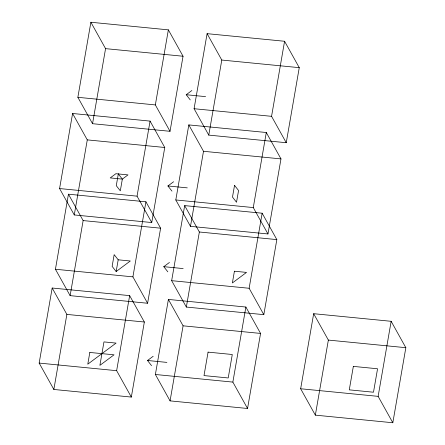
<?xml version="1.0" encoding="UTF-8"?>
<svg xmlns="http://www.w3.org/2000/svg" width="445" height="445" viewBox="0 0 445 445"><rect width="100%" height="100%" fill="white"/><g stroke="black" fill="none" stroke-linecap="round" stroke-linejoin="round"><path stroke-width="0.67" d="M59.58 188.552L72.596 113.492L150.071 121.101L164.761 147.484L151.745 222.544L74.265 214.941L59.58 188.552L137.054 196.162L151.745 222.544M77.864 97.31L90.88 22.25L168.36 29.86L183.045 56.242L170.029 131.303L92.549 123.699L77.864 97.31L155.344 104.92L170.029 131.303M39.16 363.081L52.176 288.021L129.656 295.625L144.347 322.013L131.331 397.074L53.851 389.464L39.16 363.081L116.64 370.685L131.331 397.074M55.43 269.253L68.447 194.192L145.927 201.802L160.617 228.19L147.601 303.251L70.121 295.641L55.43 269.253L132.91 276.862L147.601 303.251M74.265 214.941L87.281 139.88L72.596 113.492M92.549 123.699L105.565 48.639L90.88 22.25M53.851 389.464L66.867 314.404L52.176 288.021M70.121 295.641L83.137 220.581L68.447 194.192M116.162 271.533L118.198 259.808L114.165 254.64L112.134 266.366L116.162 271.533L130.302 260.998L118.198 259.808M137.054 196.162L150.071 121.101M155.344 104.92L168.36 29.86M116.64 370.685L129.656 295.625M132.91 276.862L145.927 201.802M175.797 199.961L188.814 124.906L266.294 132.51L280.979 158.898L267.962 233.959L190.482 226.349L175.797 199.961L253.277 207.57L267.962 233.959M194.081 108.719L207.097 33.664L284.578 41.268L299.262 67.657L286.246 142.717L208.766 135.108L194.081 108.719L271.561 116.329L286.246 142.717M155.383 374.49L168.399 299.429L245.879 307.039L260.564 333.427L247.548 408.488L170.068 400.878L155.383 374.49L232.863 382.099L247.548 408.488M171.653 280.667L184.669 205.607L262.149 213.211L276.834 239.599L263.818 314.659L186.338 307.05L171.653 280.667L249.133 288.271L263.818 314.659M190.482 226.349L203.499 151.289L188.814 124.906M208.766 135.108L221.782 60.047L207.097 33.664M170.068 400.878L183.084 325.818L168.399 299.429M186.338 307.05L199.354 231.995L184.669 205.607M253.277 207.57L266.294 132.51M271.561 116.329L284.578 41.268M232.863 382.099L245.879 307.039M249.133 288.271L262.149 213.211M300.653 388.758L313.669 313.697L391.149 321.301L405.84 347.69L392.824 422.75L315.344 415.141L300.653 388.758L378.133 396.361L392.824 422.75M315.344 415.141L328.36 340.08L313.669 313.697M378.133 396.361L391.149 321.301M190.249 99.891L186.221 94.724L191.878 90.513M171.965 191.133L167.937 185.965L173.595 181.749M167.821 271.834L163.793 266.672L169.45 262.455M151.55 365.662L147.523 360.495L153.18 356.278M105.565 48.639L183.045 56.242M221.782 60.047L299.262 67.657M186.221 94.724L205.59 96.626M87.281 139.88L164.761 147.484M203.499 151.289L280.979 158.898M167.937 185.965L187.306 187.868M83.137 220.581L160.617 228.19M199.354 231.995L276.834 239.599M163.793 266.672L183.162 268.574M66.867 314.404L144.347 322.013M183.084 325.818L260.564 333.427M328.36 340.08L405.84 347.69M147.523 360.495L166.892 362.397M118.309 173.939L116.278 185.665L120.306 190.833L122.342 179.107L127.999 174.891L115.889 173.7L110.232 177.917L122.342 179.107L118.309 173.939M89.818 352.446L87.787 364.171L116.067 343.095L103.958 341.905L99.891 365.362L114.031 354.821L89.818 352.446M234.532 185.348L232.496 197.079L236.523 202.247L238.559 190.516L234.532 185.348M208.071 352.128L204.005 375.586L228.218 377.961L232.284 354.504L208.071 352.128M234.415 271.216L232.379 282.948L246.519 272.407L234.415 271.216M353.347 366.391L349.275 389.848L373.489 392.223L377.56 368.772L353.347 366.391"/></g></svg>
